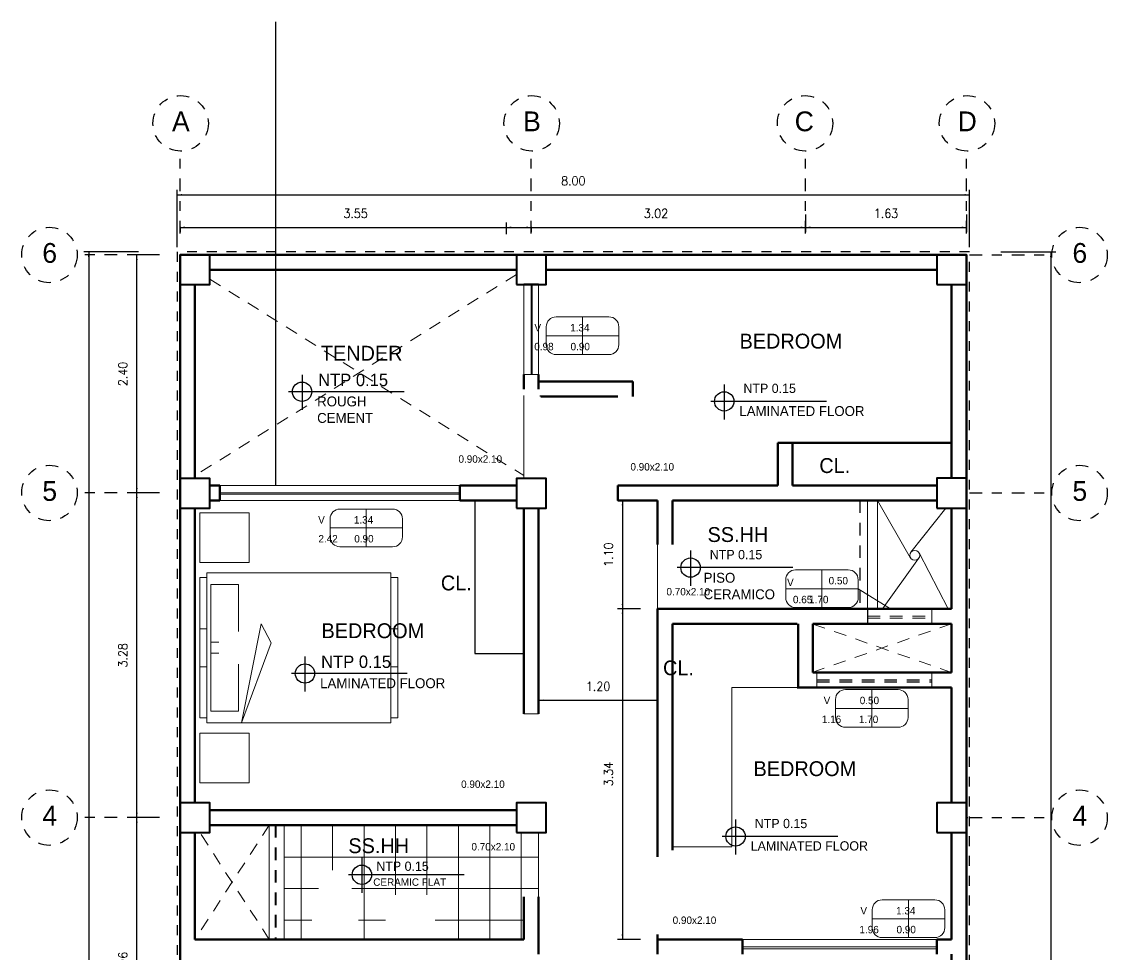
# Model space of a CAD drawing. Header units: millimetres. Extents: x -1414 to 2664, y 674 to 1517.
# Drawn here: x 1380.32 to 1391.28, y 851.94 to 861.36 of the extents above; entities that cross this region are included whole.
import ezdxf
from ezdxf.enums import TextEntityAlignment as Align

# ---------------------------------------------------------------- set-up
doc = ezdxf.new("R2010")
doc.units = ezdxf.units.MM
doc.header["$LTSCALE"] = 0.01
for name, pattern in [('DASHDOT', [25.4, 12.7, -6.35, 0, -6.35]), ('DASHED', [19.049999999999997, 12.7, -6.35]), ('DASHED2', [9.524999999999999, 6.35, -3.175])]:
    doc.linetypes.add(name, pattern=pattern)
for name, color, linetype, lineweight in [('.01', 1, 'CONTINUOUS', 9), ('.05', 119, 'CONTINUOUS', 5), ('.1', 2, 'CONTINUOUS', 13), ('MURO', 5, 'CONTINUOUS', 50)]:
    doc.layers.add(name, color=color, linetype=linetype, lineweight=lineweight)
for name, color, linetype in [('06', 6, 'CONTINUOUS'), ('2', 2, 'CONTINUOUS'), ('corte', 206, 'CONTINUOUS'), ('EJES', 8, 'DASHDOT'), ('IE-ALU', 3, 'CONTINUOUS'), ('TEXTOS02', 2, 'CONTINUOUS')]:
    doc.layers.add(name, color=color, linetype=linetype)
doc.layers.add('EQUIPAMIENTO', color=139, linetype='CONTINUOUS', lineweight=15, true_color=0x1d4e5d)
doc.styles.get("Standard").update_dxf_attribs({"font": 'STANDARD'})
doc.styles.add('style1', font='style1')
doc.styles.add('TEXTO', font='TEXTO')
doc.dimstyles.get("Standard").update_dxf_attribs({"dimscale": 0.05, "dimtxt": 1.8, "dimasz": 1, "dimexe": 1, "dimexo": 1, "dimgap": 0.9, "dimtad": 0, "dimtoh": 1, "dimzin": 4, "dimdsep": 46, "dimcen": 0.09, "dimclrd": 2, "dimclre": 1, "dimclrt": 3, "dimadec": 0, "dimazin": 0, "dimtfac": 1, "dimtdec": 4, "dimtofl": 0, "dimtmove": 0, "dimatfit": 3, "dimfxl": 0.05, "dimtolj": 1, "dimtzin": 0, "dimarcsym": 0})

# ---------------------------------------------------------------- blocks, each defined once
blk = doc.blocks.new('*D1')
at = {"layer": 'MURO', "color": 1, "linetype": 'ByBlock', "lineweight": -2}
for p, q in [((1381.888419474328, 859.0806430062173), (1381.888419474328, 859.6579020207531)), ((1389.888419474328, 859.0806430062173), (1389.888419474328, 859.6579020207531))]:
    blk.add_line(p, q, dxfattribs=at)
at = {"layer": 'MURO', "color": 2, "linetype": 'ByBlock', "lineweight": -2}
blk.add_line((1381.888419474328, 859.6079020207532), (1389.888419474328, 859.6079020207532), dxfattribs=at)
for points in [[(1381.888419474328, 859.6079020207532), (1381.938419474328, 859.6162277139086), (1381.938419474328, 859.5995763275977)], [(1389.888419474328, 859.6079020207532), (1389.838419474328, 859.5995763275977), (1389.838419474328, 859.6162277139086)]]:
    blk.add_solid(points, dxfattribs=at)
at = {"layer": 'MURO', "color": 3, "linetype": 'CONTINUOUS', "lineweight": -2, "insert": (1385.888419474328, 859.7489593195253), "char_height": 0.09000000000000001, "width": 0.21, "attachment_point": 5}
blk.add_mtext('8.00', dxfattribs=at)
blk = doc.blocks.new('*D4')
at = {"layer": 'MURO', "color": 1, "linetype": 'ByBlock', "lineweight": -2}
for p, q in [((1381.660549548876, 853.3176593407865), (1381.431463967692, 853.3176593407865)), ((1381.660549548876, 850.3626430062181), (1381.431463967692, 850.3626430062181))]:
    blk.add_line(p, q, dxfattribs=at)
at = {"layer": 'MURO', "color": 2, "linetype": 'ByBlock', "lineweight": -2}
blk.add_line((1381.481463967692, 850.3626430062181), (1381.481463967692, 853.3176593407865), dxfattribs=at)
for points in [[(1381.481463967692, 853.3176593407865), (1381.489789660847, 853.2676593407865), (1381.473138274536, 853.2676593407865)], [(1381.481463967692, 850.3626430062181), (1381.473138274536, 850.4126430062181), (1381.489789660847, 850.4126430062181)]]:
    blk.add_solid(points, dxfattribs=at)
at = {"layer": 'MURO', "color": 3, "linetype": 'CONTINUOUS', "lineweight": -2, "insert": (1381.340406668919, 851.8401511735025), "char_height": 0.09000000000000001, "width": 0.2100000000000112, "attachment_point": 5, "rotation": 90}
blk.add_mtext('2.96', dxfattribs=at)
blk = doc.blocks.new('*D5')
at = {"layer": 'MURO', "color": 1, "linetype": 'ByBlock', "lineweight": -2}
for p, q in [((1381.660549548876, 856.5966430062183), (1381.431463967692, 856.5966430062183)), ((1381.660549548876, 853.3176593407865), (1381.431463967692, 853.3176593407865))]:
    blk.add_line(p, q, dxfattribs=at)
at = {"layer": 'MURO', "color": 2, "linetype": 'ByBlock', "lineweight": -2}
blk.add_line((1381.481463967692, 853.3176593407865), (1381.481463967692, 856.5966430062183), dxfattribs=at)
for points in [[(1381.481463967692, 856.5966430062183), (1381.489789660847, 856.5466430062183), (1381.473138274536, 856.5466430062183)], [(1381.481463967692, 853.3176593407865), (1381.473138274536, 853.3676593407864), (1381.489789660847, 853.3676593407864)]]:
    blk.add_solid(points, dxfattribs=at)
at = {"layer": 'MURO', "color": 3, "linetype": 'CONTINUOUS', "lineweight": -2, "insert": (1381.340372562507, 854.9571511735027), "char_height": 0.09000000000000001, "width": 0.2100000000000056, "attachment_point": 5, "rotation": 90}
blk.add_mtext('3.28', dxfattribs=at)
blk = doc.blocks.new('*D6')
at = {"layer": 'MURO', "color": 1, "linetype": 'ByBlock', "lineweight": -2}
for p, q in [((1381.660549548876, 859.0006430062182), (1381.431463967692, 859.0006430062182)), ((1381.660549548876, 856.5966430062183), (1381.431463967692, 856.5966430062183))]:
    blk.add_line(p, q, dxfattribs=at)
at = {"layer": 'MURO', "color": 2, "linetype": 'ByBlock', "lineweight": -2}
blk.add_line((1381.481463967692, 856.5966430062183), (1381.481463967692, 859.0006430062182), dxfattribs=at)
for points in [[(1381.481463967692, 859.0006430062182), (1381.489789660847, 858.9506430062182), (1381.473138274536, 858.9506430062182)], [(1381.481463967692, 856.5966430062183), (1381.473138274536, 856.6466430062183), (1381.489789660847, 856.6466430062183)]]:
    blk.add_solid(points, dxfattribs=at)
at = {"layer": 'MURO', "color": 3, "linetype": 'CONTINUOUS', "lineweight": -2, "insert": (1381.340406668919, 857.7986430062184), "char_height": 0.09000000000000001, "width": 0.2200000000000001, "attachment_point": 5, "rotation": 90}
blk.add_mtext('2.40', dxfattribs=at)
blk = doc.blocks.new('*D7')
at = {"layer": 'MURO', "color": 1, "linetype": 'ByBlock', "lineweight": -2}
for p, q in [((1381.918419474328, 859.2839550550292), (1381.918419474328, 859.229243612777)), ((1385.463419474328, 859.2839550550282), (1385.463419474328, 859.229243612777))]:
    blk.add_line(p, q, dxfattribs=at)
at = {"layer": 'MURO', "color": 2, "linetype": 'ByBlock', "lineweight": -2}
blk.add_line((1381.918419474328, 859.279243612777), (1385.463419474328, 859.279243612777), dxfattribs=at)
for points in [[(1381.918419474328, 859.279243612777), (1381.968419474328, 859.2875693059325), (1381.968419474328, 859.2709179196215)], [(1385.463419474328, 859.279243612777), (1385.413419474328, 859.2709179196215), (1385.413419474328, 859.2875693059325)]]:
    blk.add_solid(points, dxfattribs=at)
at = {"layer": 'MURO', "color": 3, "linetype": 'CONTINUOUS', "lineweight": -2, "insert": (1383.690919474328, 859.4203350179612), "char_height": 0.09000000000000001, "width": 0.2100000000000168, "attachment_point": 5}
blk.add_mtext('3.55', dxfattribs=at)
blk = doc.blocks.new('*D9')
at = {"layer": 'MURO', "color": 1, "linetype": 'ByBlock', "lineweight": -2}
for p, q in [((1385.213419474328, 859.2092436127774), (1385.213419474328, 859.3292436127773)), ((1388.233419474328, 859.2682230885163), (1388.233419474328, 859.3292436127773))]:
    blk.add_line(p, q, dxfattribs=at)
at = {"layer": 'MURO', "color": 2, "linetype": 'ByBlock', "lineweight": -2}
blk.add_line((1385.213419474328, 859.2792436127773), (1388.233419474328, 859.2792436127773), dxfattribs=at)
for points in [[(1385.213419474328, 859.2792436127773), (1385.263419474328, 859.2875693059328), (1385.263419474328, 859.2709179196219)], [(1388.233419474328, 859.2792436127773), (1388.183419474328, 859.2709179196219), (1388.183419474328, 859.2875693059328)]]:
    blk.add_solid(points, dxfattribs=at)
at = {"layer": 'MURO', "color": 3, "linetype": 'CONTINUOUS', "lineweight": -2, "insert": (1386.723419474328, 859.4203350179615), "char_height": 0.09000000000000001, "width": 0.2100000000000056, "attachment_point": 5}
blk.add_mtext('3.02', dxfattribs=at)
blk = doc.blocks.new('*D20')
at = {"layer": 'MURO', "color": 1, "linetype": 'ByBlock', "lineweight": -2}
for p, q in [((1386.568419474328, 856.5216430062183), (1386.334847228555, 856.5216430062183)), ((1386.568419474328, 855.4265155218072), (1386.334847228555, 855.4265155218072))]:
    blk.add_line(p, q, dxfattribs=at)
at = {"layer": 'MURO', "color": 2, "linetype": 'ByBlock', "lineweight": -2}
blk.add_line((1386.384847228555, 856.5216430062183), (1386.384847228555, 855.4265155218072), dxfattribs=at)
for points in [[(1386.384847228555, 856.5216430062183), (1386.39317292171, 856.4716430062183), (1386.376521535399, 856.4716430062183)], [(1386.384847228555, 855.4265155218072), (1386.376521535399, 855.4765155218072), (1386.39317292171, 855.4765155218072)]]:
    blk.add_solid(points, dxfattribs=at)
at = {"layer": 'MURO', "color": 3, "linetype": 'CONTINUOUS', "lineweight": -2, "insert": (1386.243789929783, 855.974079264013), "char_height": 0.09000000000000001, "width": 0.17, "attachment_point": 5, "rotation": 90}
blk.add_mtext('1.10', dxfattribs=at)
blk = doc.blocks.new('*D21')
at = {"layer": 'MURO', "color": 1, "linetype": 'ByBlock', "lineweight": -2}
for p, q in [((1386.568419474328, 855.4265155218072), (1386.334847228555, 855.4265155218072)), ((1386.568419474328, 852.0876430062182), (1386.334847228555, 852.0876430062182))]:
    blk.add_line(p, q, dxfattribs=at)
at = {"layer": 'MURO', "color": 2, "linetype": 'ByBlock', "lineweight": -2}
blk.add_line((1386.384847228555, 855.4265155218072), (1386.384847228555, 852.0876430062182), dxfattribs=at)
for points in [[(1386.384847228555, 855.4265155218072), (1386.39317292171, 855.3765155218073), (1386.376521535399, 855.3765155218073)], [(1386.384847228555, 852.0876430062182), (1386.376521535399, 852.1376430062181), (1386.39317292171, 852.1376430062181)]]:
    blk.add_solid(points, dxfattribs=at)
at = {"layer": 'MURO', "color": 3, "linetype": 'CONTINUOUS', "lineweight": -2, "insert": (1386.243755823371, 853.757079264013), "char_height": 0.09000000000000001, "width": 0.2200000000000112, "attachment_point": 5, "rotation": 90}
blk.add_mtext('3.34', dxfattribs=at)
blk = doc.blocks.new('*D22')
at = {"layer": 'MURO', "color": 1, "linetype": 'ByBlock', "lineweight": -2}
for p, q in [((1385.538419474328, 854.5394518154758), (1385.538419474328, 854.5528662406331)), ((1386.738419474328, 854.5394518154758), (1386.738419474328, 854.5528662406331))]:
    blk.add_line(p, q, dxfattribs=at)
at = {"layer": 'MURO', "color": 2, "linetype": 'ByBlock', "lineweight": -2}
blk.add_line((1385.538419474328, 854.5028662406331), (1386.738419474328, 854.5028662406331), dxfattribs=at)
for points in [[(1385.538419474328, 854.5028662406331), (1385.588419474328, 854.5111919337886), (1385.588419474328, 854.4945405474776)], [(1386.738419474328, 854.5028662406331), (1386.688419474328, 854.4945405474776), (1386.688419474328, 854.5111919337886)]]:
    blk.add_solid(points, dxfattribs=at)
at = {"layer": 'MURO', "color": 3, "linetype": 'CONTINUOUS', "lineweight": -2, "insert": (1386.138419474328, 854.6439235394053), "char_height": 0.09000000000000001, "width": 0.19, "attachment_point": 5}
blk.add_mtext('1.20', dxfattribs=at)
blk = doc.blocks.new('*D32')
at = {"layer": '.01', "color": 1, "linetype": 'ByBlock', "lineweight": -2}
for p, q in [((1390.20616970827, 859.0306430062174), (1390.759714676305, 859.0306430062174)), ((1390.821277089028, 843.0306430062183), (1390.659714676305, 843.0306430062183))]:
    blk.add_line(p, q, dxfattribs=at)
at = {"layer": '.01', "color": 2, "linetype": 'ByBlock', "lineweight": -2}
blk.add_line((1390.709714676305, 859.0306430062174), (1390.709714676305, 843.0306430062183), dxfattribs=at)
for points in [[(1390.709714676305, 859.0306430062174), (1390.718040369461, 858.9806430062174), (1390.70138898315, 858.9806430062174)], [(1390.709714676305, 843.0306430062183), (1390.70138898315, 843.0806430062182), (1390.718040369461, 843.0806430062182)]]:
    blk.add_solid(points, dxfattribs=at)
at = {"layer": '.01', "color": 3, "linetype": 'CONTINUOUS', "lineweight": -2, "insert": (1390.568657377532, 851.030643006218), "char_height": 0.09000000000000001, "width": 0.2600000000000056, "attachment_point": 5, "rotation": 90}
blk.add_mtext('16.00', dxfattribs=at)
blk = doc.blocks.new('*D39')
at = {"layer": '.01', "color": 1, "linetype": 'ByBlock', "lineweight": -2}
for p, q in [((1381.499073075793, 859.0306430062174), (1380.945528107759, 859.0306430062174)), ((1380.883965695036, 843.0306430062183), (1381.045528107759, 843.0306430062183))]:
    blk.add_line(p, q, dxfattribs=at)
at = {"layer": '.01', "color": 2, "linetype": 'ByBlock', "lineweight": -2}
blk.add_line((1380.995528107759, 859.0306430062174), (1380.995528107759, 843.0306430062183), dxfattribs=at)
for points in [[(1380.995528107759, 859.0306430062174), (1381.003853800914, 858.9806430062174), (1380.987202414603, 858.9806430062174)], [(1380.995528107759, 843.0306430062183), (1380.987202414603, 843.0806430062182), (1381.003853800914, 843.0806430062182)]]:
    blk.add_solid(points, dxfattribs=at)
at = {"layer": '.01', "color": 3, "linetype": 'CONTINUOUS', "lineweight": -2, "insert": (1380.854470808987, 851.030643006218), "char_height": 0.09000000000000001, "width": 0.2600000000000056, "attachment_point": 5, "rotation": 90}
blk.add_mtext('16.00', dxfattribs=at)
blk = doc.blocks.new('*D90')
at = {"layer": 'IE-ALU', "color": 1, "linetype": 'ByBlock', "lineweight": -2}
for p, q in [((1388.233419474328, 859.4081045373174), (1388.233419474328, 859.2292436127774)), ((1389.858419474328, 859.408104537317), (1389.858419474328, 859.2292436127774))]:
    blk.add_line(p, q, dxfattribs=at)
at = {"layer": 'IE-ALU', "color": 2, "linetype": 'ByBlock', "lineweight": -2}
blk.add_line((1388.233419474328, 859.2792436127773), (1389.858419474328, 859.2792436127773), dxfattribs=at)
for points in [[(1388.233419474328, 859.2792436127773), (1388.283419474328, 859.2875693059328), (1388.283419474328, 859.2709179196219)], [(1389.858419474328, 859.2792436127773), (1389.808419474328, 859.2709179196219), (1389.808419474328, 859.2875693059328)]]:
    blk.add_solid(points, dxfattribs=at)
at = {"layer": 'IE-ALU', "color": 3, "linetype": 'CONTINUOUS', "lineweight": -2, "insert": (1389.045919474328, 859.4203350179615), "char_height": 0.09000000000000001, "width": 0.1900000000000112, "attachment_point": 5}
blk.add_mtext('1.63', dxfattribs=at)

msp = doc.modelspace()

# ---------------------------------------------------------------- hatches: boundary and pattern name
at = {"layer": '.01'}
h = msp.add_hatch(dxfattribs=at)
h.set_pattern_fill('NET', color=8, scale=0.1, style=0)
h.set_pattern_definition([])
edge = h.paths.add_edge_path(flags=0)
edge.add_arc((1387.709098216841, 856.1215318563752), 0.0199999999998364, 270.0000000006514, 315.0000000004606)
edge.add_line((1387.723240352465, 856.1073897207516), (1387.738093166207, 856.122242534494))
edge.add_arc((1387.723951030583, 856.136384670118), 0.0200000000000654, 314.9999999993091, 359.9999999993486)
edge.add_line((1387.743951030583, 856.1363846701178), (1387.743951030583, 856.3915318563754))
edge.add_arc((1387.723951030583, 856.3915318563754), 0.0199999999999808, 0, 90)
edge.add_line((1387.723951030583, 856.4115318563754), (1387.55415896376, 856.4115318563754))
edge.add_line((1387.55415896376, 856.4115318563754), (1387.549870142718, 856.356956142569))
edge.add_arc((1387.533951030583, 856.3202603407814), 0.0399999999999563, 113.4518219241107, 66.54817807522699, ccw=False)
edge.add_line((1387.518031918449, 856.3569561425691), (1387.513743097407, 856.4115318563754))
edge.add_line((1387.513743097407, 856.4115318563754), (1387.343951030583, 856.4115318563754))
edge.add_arc((1387.343951030583, 856.3915318563754), 0.0199999999999823, 90, 180)
edge.add_line((1387.323951030583, 856.3915318563754), (1387.323951030583, 856.1363846701178))
edge.add_arc((1387.343951030583, 856.136384670118), 0.020000000000063, 180.0000000006514, 225.0000000006909)
edge.add_line((1387.32980889496, 856.122242534494), (1387.344661708702, 856.1073897207517))
edge.add_arc((1387.358803844326, 856.1215318563754), 0.0200000000000944, 224.9999999997698, 270)
edge.add_line((1387.358803844326, 856.1015318563755), (1387.709098216841, 856.1015318563753))
edge = h.paths.add_edge_path(flags=0)
edge.add_arc((1388.073784230951, 856.4916430062183), 0.0299999999999727, 90, 180.0000000002171)
edge.add_line((1388.043784230951, 856.4916430062182), (1388.043784230951, 856.3516430062181))
edge.add_arc((1388.073784230951, 856.3516430062181), 0.0299999999999727, 180, 270)
edge.add_line((1388.073784230951, 856.3216430062181), (1388.118784230952, 856.321643006218))
edge.add_line((1388.118784230952, 856.321643006218), (1388.118784230952, 856.0766430062181))
edge.add_arc((1388.505288069043, 856.0766430062189), 0.386503838091393, 180.000000000118, 194.1454787387944)
edge.add_arc((1388.40091873889, 856.0503391545427), 0.2788708984794923, 194.1454787385473, 211.3182603209694)
edge.add_arc((1388.335071087507, 856.0102744056159), 0.2017923846164567, 211.3182603210885, 235.7540320298957)
edge.add_arc((1388.293784230951, 855.9496273613267), 0.1284257129922083, 235.7540320299096, 270)
edge.add_arc((1388.293784230951, 855.9496273613267), 0.128425712992267, 270.0000000000001, 304.2459679701191)
edge.add_arc((1388.252497374397, 856.010274405616), 0.201792384616305, 304.2459679699975, 328.6817396788168)
edge.add_arc((1388.186649723013, 856.0503391545427), 0.2788708984793986, 328.6817396790306, 345.8545212614527)
edge.add_arc((1388.08228039286, 856.076643006218), 0.3865038380912939, 345.8545212613446, 1.68951064679342e-11)
edge.add_line((1388.468784230951, 856.0766430062181), (1388.468784230951, 856.321643006218))
edge.add_line((1388.468784230951, 856.321643006218), (1388.513784230952, 856.3216430062181))
edge.add_arc((1388.513784230952, 856.3516430062181), 0.0299999999999727, 270, 0)
edge.add_line((1388.543784230951, 856.3516430062181), (1388.543784230951, 856.4916430062182))
edge.add_arc((1388.513784230951, 856.4916430062182), 0.0299999999999727, 0, 89.99999999956573)
edge.add_line((1388.513784230952, 856.5216430062183), (1388.858419474328, 856.5216430062183))
edge.add_line((1388.858419474328, 856.5216430062183), (1388.858419474327, 855.4265155218075))
edge.add_line((1388.858419474327, 855.4265155218075), (1386.738419474328, 855.4265155218075))
edge.add_line((1386.738419474328, 855.4265155218075), (1386.738419474328, 856.1265155218072))
edge.add_line((1386.738419474328, 856.1265155218072), (1386.888419474328, 856.1265155218073))
edge.add_line((1386.888419474328, 856.1265155218073), (1386.888419474328, 856.5216430062183))
edge.add_line((1386.888419474328, 856.5216430062183), (1388.073784230951, 856.5216430062183))

# ---------------------------------------------------------------- linework, layer by layer
at = {"layer": '.01', "linetype": 'DASHED'}
for p, q in [((1385.313419474328, 858.803677644772), (1382.068419474328, 856.7716430062184)), ((1382.218419474328, 858.756712283326), (1385.388419474328, 856.7716430062184)), ((1389.708419474328, 855.2765155218073), (1388.308419474327, 854.7866610746058)), ((1388.308419474328, 855.2730165614701), (1389.708419474328, 854.7831621142686)), ((1388.858419474328, 855.3515155218072), (1389.508419474328, 855.3515155218072)), ((1388.858419474328, 855.3328177110337), (1389.508419474328, 855.3328177110337)), ((1382.818419474328, 853.2426593407864), (1382.068419474328, 852.0876430062182)), ((1382.877727150063, 853.2426593407864), (1382.877727150063, 852.0775318563757)), ((1382.88771899111, 853.2426593407864), (1382.88771899111, 852.0775318563757)), ((1382.818419474328, 852.0876430062182), (1382.117120084282, 853.1676593407865))]:
    msp.add_line(p, q, dxfattribs=at)
at = {"layer": '.01'}
for p, q in [((1385.388465445122, 857.5795863920631), (1385.388465445122, 856.7438904300988)), ((1385.538419474328, 852.4676593407864), (1385.538419474328, 853.1676593407865))]:
    msp.add_line(p, q, dxfattribs=at)
at = {"layer": '.01', "lineweight": -2}
for p, q in [((1384.892532323693, 856.5216430062183), (1384.892532323693, 854.9739670305158)), ((1384.892532323693, 854.9739670305158), (1385.388419474328, 854.9739670305158))]:
    msp.add_line(p, q, dxfattribs=at)
at = {"layer": '.01', "color": 8}
for p, q in [((1386.738419474328, 856.1015155218072), (1386.738419474328, 855.4265155218072)), ((1382.968419474328, 853.2357323604002), (1385.313419474328, 853.2357323604002)), ((1383.140540157647, 852.0876430062182), (1383.140540157647, 853.2426593407864)), ((1383.458040157648, 852.7856246605833), (1383.458040157648, 853.2426593407865)), ((1383.775540157647, 852.0876430062182), (1383.775540157647, 853.2426593407865)), ((1384.093040157648, 852.5376430062182), (1384.093040157648, 853.2426593407866)), ((1384.410540157647, 852.5376430062182), (1384.410540157647, 853.2426593407866)), ((1384.728040157648, 852.0876430062183), (1384.728040157648, 853.2426593407868)), ((1385.045540157647, 852.0876430062183), (1385.045540157647, 853.2426593407869)), ((1385.363040157648, 852.0876430062183), (1385.363040157648, 853.1676593407825)), ((1382.968419474328, 852.9182323604002), (1385.538419474328, 852.9182323604002)), ((1382.968419474328, 852.6007323604002), (1383.314099547877, 852.6007323604002)), ((1383.652009887531, 852.6007323604002), (1385.538419474328, 852.6007323604002)), ((1382.968419474328, 852.2832323604002), (1383.247396334884, 852.2832323604002)), ((1383.718713100525, 852.2832323604002), (1383.992887918072, 852.2832323604002)), ((1384.492887918072, 852.2832323604002), (1385.388419474328, 852.2832323604002))]:
    msp.add_line(p, q, dxfattribs=at)
at = {"layer": '.01', "color": 1}
for p, q in [((1389.508419474328, 855.2765155218073), (1389.508419474328, 855.4265155218072)), ((1388.348419474328, 854.7831621142689), (1388.348419474328, 854.6331621142685)), ((1389.508419474328, 854.6331621142687), (1389.508419474328, 854.7831621142686)), ((1387.488419474328, 853.0213082472467), (1387.488419474328, 854.6331621142685)), ((1387.488419474328, 854.6331621142685), (1388.148419474328, 854.6331621142687)), ((1386.888419474328, 853.0213082472468), (1387.488419474328, 853.0213082472467))]:
    msp.add_line(p, q, dxfattribs=at)
at = {"layer": '.05'}
for points in [[(1382.310498680692, 854.9774577035255), (1382.228939121249, 854.9774577035255), (1382.228939121249, 855.6728453672613), (1382.507287285108, 855.6728453672613), (1382.507287285108, 855.1986440054657)], [(1382.536853178313, 854.2753138947323), (1382.736853178313, 855.2753138947323), (1382.836853178313, 855.0834650913541), (1382.536853178313, 854.2753138947323)], [(1382.310498680692, 855.0894121243302), (1382.228939121249, 855.0894121243302), (1382.228939121249, 854.3940244605944), (1382.507287285108, 854.3940244605944), (1382.507287285108, 854.8682258223901)]]:
    msp.add_lwpolyline(points, dxfattribs=at)
at = {"layer": '.1', "linetype": 'DASHED2', "lineweight": -2}
for p, q in [((1389.888419474328, 859.0306430062174), (1381.888419474328, 859.0306430062174)), ((1381.888419474328, 859.0306430062174), (1381.888419474328, 843.0306430062174)), ((1389.888419474328, 843.0306430062174), (1389.888419474328, 859.0306430062174))]:
    msp.add_line(p, q, dxfattribs=at)
at = {"layer": '.1', "color": 2}
for p, q in [((1385.388432317144, 858.7006430062173), (1385.388432317144, 857.7938706968296)), ((1385.463419474328, 858.7006430062173), (1385.463419474328, 857.7938706968296)), ((1385.472335052833, 858.7006430062173), (1385.472335052833, 857.7938706968296)), ((1385.538419474328, 858.7006430062173), (1385.538419474328, 857.7938706968296)), ((1382.318419474328, 856.6716430062183), (1384.742532323693, 856.6716430062183)), ((1382.318419474328, 856.5966430062183), (1384.742532323693, 856.5966430062183)), ((1382.318419474328, 856.5835837153436), (1384.742532323693, 856.5835837153436)), ((1382.318419474328, 856.5216430062183), (1384.742532323693, 856.5216430062183)), ((1387.597284854827, 852.0876430062182), (1389.558419474328, 852.0876430062182)), ((1387.597284854827, 852.012643006218), (1389.558419474328, 852.012643006218)), ((1387.597284854827, 851.9918483263893), (1389.558419474328, 851.9918483263893))]:
    msp.add_line(p, q, dxfattribs=at)
at = {"layer": '.1', "color": 1}
for p, q in [((1385.715603009055, 858.3753971664734), (1386.247747786906, 858.3753971664735)), ((1385.98167539798, 858.3753971664735), (1385.98167539798, 857.9943866296405)), ((1385.615603009055, 858.0943866296406), (1385.615603009055, 858.2753971664733)), ((1386.347747786906, 858.2753971664735), (1386.347747786905, 858.0943866296407)), ((1385.615603009055, 858.184891898057), (1386.347747786906, 858.184891898057)), ((1386.247747786906, 857.9943866296405), (1385.715603009055, 857.9943866296405)), ((1383.53185499936, 856.4345615779937), (1384.063999777211, 856.4345615779938)), ((1383.797927388286, 856.4345615779938), (1383.797927388286, 856.0535510411609)), ((1383.431854999361, 856.1535510411609), (1383.43185499936, 856.3345615779937)), ((1384.163999777211, 856.3345615779938), (1384.163999777211, 856.153551041161)), ((1383.43185499936, 856.2440563095773), (1384.163999777211, 856.2440563095773)), ((1384.063999777211, 856.0535510411609), (1383.53185499936, 856.0535510411609)), ((1388.132692807301, 855.8205346717276), (1388.664837585152, 855.8205346717277)), ((1388.398765196227, 855.8205346717277), (1388.398765196227, 855.4395241348948)), ((1388.032692807302, 855.5395241348948), (1388.032692807301, 855.7205346717276)), ((1388.764837585152, 855.7205346717277), (1388.764837585152, 855.5395241348949)), ((1388.032692807301, 855.6300294033113), (1388.764837585153, 855.6300294033113)), ((1388.764837585152, 855.6300294033113), (1389.08955363859, 855.4265155218072)), ((1388.664837585152, 855.4395241348948), (1388.132692807302, 855.4395241348948)), ((1388.635667994471, 854.6108648203427), (1389.167812772322, 854.6108648203428)), ((1388.901740383397, 854.6108648203428), (1388.901740383397, 854.2298542835099)), ((1388.535667994472, 854.3298542835099), (1388.535667994472, 854.5108648203427)), ((1389.267812772322, 854.5108648203428), (1389.267812772322, 854.32985428351)), ((1388.535667994472, 854.4203595519264), (1389.267812772323, 854.4203595519264)), ((1389.167812772322, 854.2298542835099), (1388.635667994472, 854.2298542835099)), ((1389.006878396242, 852.4873223075915), (1389.539023174093, 852.4873223075916)), ((1389.272950785168, 852.4873223075916), (1389.272950785168, 852.1063117707587)), ((1388.906878396243, 852.2063117707587), (1388.906878396242, 852.3873223075915)), ((1389.639023174093, 852.3873223075916), (1389.639023174093, 852.2063117707588)), ((1388.906878396242, 852.2968170391752), (1389.639023174094, 852.2968170391752)), ((1389.539023174093, 852.1063117707587), (1389.006878396243, 852.1063117707587))]:
    msp.add_line(p, q, dxfattribs=at)
at = {"layer": '.1'}
for p, q in [((1385.388432317144, 857.7938706968296), (1385.538432317144, 857.7938706968296)), ((1388.858419474328, 855.4265155218073), (1388.858419474328, 856.5216430062179)), ((1388.958419474328, 855.4265155218073), (1388.958419474328, 856.5216430062179)), ((1385.538419474328, 854.3676593407866), (1385.388419474328, 854.3676593407866)), ((1382.818419474328, 853.2426593407864), (1382.818419474328, 852.0775318563757)), ((1382.968419474328, 853.2426593407864), (1382.968419474328, 852.0775318563757))]:
    msp.add_line(p, q, dxfattribs=at)
at = {"layer": '.1', "color": 0}
for p, q in [((1384.046853178313, 855.7915559331234), (1382.186853178313, 855.7915559331234)), ((1382.186853178313, 855.7915559331234), (1382.186853178313, 854.7915559331234)), ((1384.046853178313, 854.7915559331234), (1384.046853178313, 855.7915559331234)), ((1382.186853178313, 854.2753138947323), (1382.186853178313, 855.2753138947323)), ((1384.046853178313, 855.2753138947323), (1384.046853178313, 854.2753138947323)), ((1384.046853178313, 854.2753138947323), (1382.186853178313, 854.2753138947323))]:
    msp.add_line(p, q, dxfattribs=at)
for points in [[(1382.616853178313, 856.3960218512757), (1382.116853178313, 856.3960218512757), (1382.116853178313, 855.8960218512757), (1382.616853178313, 855.8960218512757)], [(1382.116853178313, 855.7415559331234), (1382.186853178313, 855.7415559331234), (1382.186853178313, 854.8415559331233), (1382.116853178313, 854.8415559331233)], [(1384.116853178313, 855.7415559331234), (1384.046853178313, 855.7415559331234), (1384.046853178313, 854.8415559331233), (1384.116853178313, 854.8415559331233)], [(1382.116853178313, 854.3253138947323), (1382.186853178313, 854.3253138947323), (1382.186853178313, 855.2253138947324), (1382.116853178313, 855.2253138947324)], [(1384.116853178313, 854.3253138947323), (1384.046853178313, 854.3253138947323), (1384.046853178313, 855.2253138947324), (1384.116853178313, 855.2253138947324)], [(1382.616853178313, 853.67084797658), (1382.116853178313, 853.67084797658), (1382.116853178313, 854.17084797658), (1382.616853178313, 854.17084797658)]]:
    msp.add_lwpolyline(points, close=True, dxfattribs=at)
at = {"layer": '.1', "color": 1}
for centre, start, end in [((1385.715603009055, 858.2753971664733), 90, 180), ((1386.247747786906, 858.2753971664735), 0, 90), ((1385.715603009055, 858.0943866296406), 180, 270), ((1386.247747786906, 858.0943866296406), 270, 4.55964e-11), ((1383.53185499936, 856.3345615779937), 90, 180), ((1384.063999777211, 856.3345615779938), 0, 90), ((1383.53185499936, 856.1535510411609), 180, 270), ((1384.063999777211, 856.1535510411609), 270, 4.55964e-11), ((1388.132692807301, 855.7205346717276), 90, 180), ((1388.664837585152, 855.7205346717277), 0, 90), ((1388.132692807302, 855.5395241348948), 180, 270), ((1388.664837585152, 855.5395241348948), 270, 4.55964e-11), ((1388.635667994471, 854.5108648203427), 90, 180), ((1389.167812772322, 854.5108648203428), 0, 90), ((1388.635667994472, 854.3298542835099), 180, 270), ((1389.167812772322, 854.3298542835099), 270, 4.55964e-11), ((1389.006878396242, 852.3873223075915), 90, 180), ((1389.539023174093, 852.3873223075916), 0, 90), ((1389.006878396243, 852.2063117707587), 180, 270), ((1389.539023174093, 852.2063117707587), 270, 4.55964e-11)]:
    msp.add_arc(centre, 0.1, start, end, dxfattribs=at)
at = {"layer": '06', "color": 1}
msp.add_line((1388.858419474328, 855.4265155218076), (1388.858419474328, 855.2765155218071), dxfattribs=at)
at = {"layer": '06', "lineweight": 40}
for points in [[(1381.918419474328, 858.7006430062174), (1382.218419474328, 858.7006430062174), (1382.218419474328, 859.0006430062174), (1381.918419474328, 859.0006430062174)], [(1385.313419474328, 858.7006430062172), (1385.613419474328, 858.7006430062172), (1385.613419474328, 859.0006430062172), (1385.313419474328, 859.0006430062172)], [(1389.558419474328, 858.7006430062174), (1389.858419474328, 858.7006430062174), (1389.858419474328, 859.0006430062174), (1389.558419474328, 859.0006430062174)], [(1381.918419474328, 856.4438904300988), (1382.218419474328, 856.4438904300988), (1382.218419474328, 856.7438904300988), (1381.918419474328, 856.7438904300988)], [(1385.313419474329, 856.4438904300988), (1385.613419474328, 856.4438904300988), (1385.613419474328, 856.7438904300988), (1385.313419474329, 856.7438904300988)], [(1389.558419474328, 856.4446658793292), (1389.858419474328, 856.4446658793292), (1389.858419474328, 856.7446658793292), (1389.558419474328, 856.7446658793292)], [(1381.918419474328, 853.1676593407865), (1382.218419474328, 853.1676593407865), (1382.218419474328, 853.4676593407864), (1381.918419474328, 853.4676593407864)], [(1385.313419474328, 853.1676593407865), (1385.613419474328, 853.1676593407865), (1385.613419474328, 853.4676593407864), (1385.313419474328, 853.4676593407864)], [(1389.558419474328, 853.1676593407857), (1389.858419474328, 853.1676593407857), (1389.858419474328, 853.4676593407856), (1389.558419474328, 853.4676593407856)]]:
    msp.add_lwpolyline(points, close=True, dxfattribs=at)
at = {"layer": 'corte', "linetype": 'CONTINUOUS'}
msp.add_line((1382.885020584853, 856.6716430062183), (1382.885020584853, 861.3562893703426), dxfattribs=at)
at = {"layer": 'EJES', "color": 3}
for p, q in [((1381.918419474328, 859.2182230885164), (1381.918419474328, 860.0496230885161)), ((1385.463419474328, 859.2182230885162), (1385.463419474328, 860.0496230885159)), ((1388.233419474328, 859.2182230885163), (1388.233419474328, 860.049623088516)), ((1389.858419474328, 859.2182230885164), (1389.858419474328, 860.0496230885161)), ((1381.710549548876, 859.0006430062182), (1380.879110351168, 859.0006430062182)), ((1389.888419474328, 859.0006430062182), (1390.719858672036, 859.0006430062182)), ((1381.710549548876, 856.5966430062183), (1380.879110351168, 856.5966430062183)), ((1389.888419474328, 856.5966430062183), (1390.719858672036, 856.5966430062183)), ((1381.710549548876, 853.3176593407865), (1380.879110351168, 853.3176593407865)), ((1389.888419474328, 853.3176593407865), (1390.719858672036, 853.3176593407865))]:
    msp.add_line(p, q, dxfattribs=at)
for centre in [(1381.923419474328, 860.3295784420995), (1385.468419474328, 860.3295784420993), (1388.228419474328, 860.3295784420994), (1389.863419474328, 860.3295784420995), (1380.599110351167, 859.0006430062182), (1390.999858672036, 859.0006430062182), (1380.599110351167, 856.5966430062183), (1390.999858672036, 856.5966430062183), (1380.599110351167, 853.3176593407865), (1390.999858672036, 853.3176593407865)]:
    msp.add_circle(centre, 0.2800000000000182, dxfattribs=at)
at = {"layer": 'EQUIPAMIENTO'}
for p, q in [((1388.958419474328, 856.5216430062179), (1389.294110180766, 855.9397708378618)), ((1389.648015420716, 856.4446658793292), (1389.297908155112, 855.9984996074057)), ((1389.00883177807, 855.4265155218072), (1389.374239592345, 855.933902510713)), ((1389.672170075674, 855.4265155218073), (1389.379088532449, 855.992475476664))]:
    msp.add_line(p, q, dxfattribs=at)
msp.add_circle((1389.336349235027, 855.9665264409224), 0.05, dxfattribs=at)
at = {"layer": 'MURO'}
for p, q in [((1389.858419474328, 859.0006430062174), (1381.918419474328, 859.0006430062174)), ((1381.918419474328, 859.0006430062174), (1381.918419474328, 846.0806430062142)), ((1385.138419474328, 859.0006430062174), (1385.288419474328, 859.0006430062174)), ((1389.858419474328, 843.3306430062173), (1389.858419474328, 859.0006430062174)), ((1385.313419474328, 858.8506430062175), (1382.218419474328, 858.8506430062175)), ((1389.558419474328, 858.8506430062174), (1385.613419474328, 858.8506430062174)), ((1382.068419474328, 858.7006430062174), (1382.068419474328, 856.7438904300988)), ((1389.708419474328, 856.7446658793292), (1389.708419474328, 858.7006430062174)), ((1385.388432317144, 857.7938706968297), (1385.388432317144, 857.6438706968295)), ((1385.538419474328, 857.7938706968297), (1385.538419474328, 857.6438706968295)), ((1385.538419474328, 857.7216430062184), (1386.488941354471, 857.7216430062183)), ((1386.48887194029, 857.5716430062183), (1386.488941354471, 857.7216430062183)), ((1385.559848045757, 857.5795863920631), (1385.559848045756, 857.5716430062183)), ((1385.559848045757, 857.5716430062183), (1386.33894135447, 857.5716430062183)), ((1387.951827772709, 856.6716430062183), (1387.951827772709, 857.1019821058092)), ((1388.10182777271, 857.1019821058092), (1387.951827772709, 857.1019821058092)), ((1388.10182777271, 856.6716430062183), (1388.10182777271, 857.1019821058092)), ((1382.218419474328, 856.6716430062183), (1382.318419474328, 856.6716430062183)), ((1384.742532323693, 856.6716430062183), (1385.313419474329, 856.6716430062183)), ((1386.338419474328, 856.6716430062183), (1387.951827772709, 856.6716430062183)), ((1386.338419474328, 856.5216430062183), (1386.338419474328, 856.6716430062183)), ((1388.10182777271, 856.6716430062183), (1389.558419474328, 856.6716430062183)), ((1382.218419474328, 856.5216430062183), (1382.318419474328, 856.5216430062183)), ((1384.742532323693, 856.5216430062183), (1385.313419474329, 856.5216430062183)), ((1385.313419474329, 856.5216430062183), (1384.892532323693, 856.5216430062183)), ((1386.338419474328, 856.5216430062183), (1386.738419474328, 856.5216430062183)), ((1386.738419474328, 856.5216430062183), (1386.738419474328, 856.0765155218072)), ((1386.888419474328, 856.5216430062183), (1386.888419474328, 856.0765155218072)), ((1386.888419474328, 856.5216430062183), (1389.558419474328, 856.5216430062183)), ((1382.068419474328, 856.4438904300988), (1382.068419474328, 853.4676593407864)), ((1385.388419474328, 856.4438904300988), (1385.388419474328, 854.3676593407866)), ((1385.388419474328, 854.9739670305158), (1385.388419474328, 856.4438904300988)), ((1385.538419474328, 856.4438904300988), (1385.538419474328, 854.3676593407865)), ((1389.708419474328, 855.4265155218072), (1389.708419474328, 856.4446658793292)), ((1386.738419474328, 855.4065155218071), (1386.738419474328, 852.9233572919325)), ((1388.308419474327, 855.4265155218072), (1389.708419474328, 855.4265155218072)), ((1386.888419474328, 855.2765155218073), (1386.888419474328, 854.6331621142687)), ((1386.888419474328, 855.2765155218073), (1387.488419474328, 855.2765155218073)), ((1387.488419474328, 855.2765155218073), (1388.148419474328, 855.2765155218073)), ((1388.158419474328, 855.2765155218073), (1388.158419474328, 854.6331621142687)), ((1388.308419474327, 855.2765155218073), (1389.708419474328, 855.2765155218073)), ((1388.308419474328, 855.029838818038), (1388.308419474328, 855.2765155218073)), ((1388.308419474327, 855.2765155218074), (1388.308419474328, 854.7831621142689)), ((1389.708419474328, 854.7831621142686), (1389.708419474328, 855.2765155218073)), ((1388.308419474328, 854.7831621142687), (1389.708419474328, 854.7831621142686)), ((1386.888419474328, 854.6331621142684), (1386.888419474328, 854.2065155218072)), ((1386.888419474328, 854.6331621142685), (1386.888419474328, 853.0213082472468)), ((1388.148419474328, 854.6331621142685), (1389.708419474328, 854.6331621142687)), ((1389.708419474328, 853.4676593407856), (1389.708419474328, 854.6331621142685)), ((1386.888419474328, 854.2065155218072), (1386.888419474328, 852.9876430062181)), ((1385.313419474328, 853.3926593407863), (1382.218419474328, 853.3926593407865)), ((1385.313419474328, 853.2426593407868), (1382.218419474328, 853.2426593407863)), ((1382.068419474328, 853.1676593407865), (1382.068419474328, 852.5876430062182)), ((1382.068419474328, 853.1676593407865), (1382.068419474328, 852.0876430062182)), ((1389.708419474328, 852.0876430062182), (1389.708419474328, 853.1676593407857)), ((1382.068419474328, 852.5376430062181), (1382.068419474328, 852.0876430062181)), ((1385.388419474328, 852.5176593407865), (1385.388419474328, 852.0876430062182)), ((1385.388419474328, 852.0876430062182), (1385.388419474328, 852.5176593407865)), ((1385.538419474328, 852.5176593407865), (1385.538419474328, 851.9376430062182)), ((1385.538419474328, 851.9376430062182), (1385.538419474328, 852.5176593407865)), ((1386.738419474328, 852.1376430062181), (1386.738419474328, 851.937643006218)), ((1382.068419474328, 852.0876430062182), (1385.388419474328, 852.0876430062182)), ((1385.388419474328, 852.0876430062183), (1382.068419474328, 852.0876430062182)), ((1386.738419474328, 852.0876430062182), (1387.597284854827, 852.0876430062182)), ((1387.597284854827, 852.0876430062182), (1387.597284854827, 851.937643006218)), ((1389.558419474328, 852.0876430062182), (1389.708419474328, 852.0876430062182)), ((1389.708419474328, 850.5126430062181), (1389.708419474328, 851.9376430062182))]:
    msp.add_line(p, q, dxfattribs=at)
at = {"layer": 'MURO', "color": 1}
for p, q in [((1385.538419474328, 858.7006430062173), (1385.388419474328, 858.7006430062173)), ((1388.10182777271, 857.1019821058092), (1389.708419474328, 857.1019821058092)), ((1382.318419474328, 856.6716430062183), (1382.318419474328, 856.5216430062183)), ((1384.742532323693, 856.5216430062183), (1384.742532323693, 856.6716430062183)), ((1389.558419474328, 852.0876430062182), (1389.558419474328, 851.9376430062181))]:
    msp.add_line(p, q, dxfattribs=at)
at = {"layer": 'MURO', "color": 1, "linetype": 'DASHED', "lineweight": -2}
for p, q in [((1388.780690371609, 856.5216430062183), (1388.780690371609, 855.4265155218072)), ((1388.348419474328, 854.7081621142687), (1389.508419474328, 854.7081621142686)), ((1388.348419474328, 854.6894643034951), (1389.508419474328, 854.6894643034951))]:
    msp.add_line(p, q, dxfattribs=at)
at = {"layer": 'MURO'}
msp.add_lwpolyline([(1388.308419474328, 855.4265155218072), (1386.738419474328, 855.4265155218072), (1386.738419474328, 854.1265155218073)], dxfattribs=at)
msp.add_point((1389.858419474328, 853.3176593407857), dxfattribs=at)
at = {"layer": 'TEXTOS02', "color": 1}
for p, q in [((1383.149281052065, 857.7910573492737), (1383.149281052065, 857.4361457893891)), ((1387.41219529921, 857.6937663992161), (1387.41219529921, 857.3388548393315)), ((1384.18067682048, 857.6193836253457), (1383.014468416107, 857.6193836253457)), ((1388.443591067626, 857.5220926752883), (1387.277382663252, 857.5220926752883)), ((1387.072329218731, 856.0147182071875), (1387.072329218731, 855.6598066473028)), ((1388.103724987147, 855.8430444832594), (1386.937516582773, 855.8430444832594)), ((1383.179292467916, 854.9451601452412), (1383.179292467916, 854.5902485853566)), ((1384.210688236331, 854.7734864213134), (1383.044479831958, 854.7734864213134)), ((1387.526462921673, 853.299134703169), (1387.526462921673, 852.9442231432844)), ((1388.557858690089, 853.1274609792412), (1387.391650285715, 853.1274609792412)), ((1383.753784870943, 852.9122946320103), (1383.753784870943, 852.5573830721257)), ((1384.785180639359, 852.7406209080823), (1383.618972234985, 852.7406209080823))]:
    msp.add_line(p, q, dxfattribs=at)
for centre in [(1383.149281052065, 857.6193836253457), (1387.41219529921, 857.5220926752883), (1387.072329218731, 855.8430444832594), (1383.179292467916, 854.7734864213134), (1387.526462921673, 853.1274609792412), (1383.753784870943, 852.7406209080823)]:
    msp.add_circle(centre, 0.0975988831646788, dxfattribs=at)

# ---------------------------------------------------------------- texts
at = {"layer": '.1', "color": 1, "char_height": 0.075, "attachment_point": 1, "style": 'TEXTO'}
for s, insert, width in [('\\pxqc;V', (1387.899070356303, 855.7314052285975), 0.3625000000000035), ('\\pi0.3349;0.50', (1388.131491947533, 855.7485937242244), 0.6708333333333519), ('\\pi0.3406;0.65', (1387.765419558607, 855.5580884558079), 0.6708333333333519), ('\\pxqc;1.70', (1388.131491947533, 855.5580884558079), 0.4708333333333369), ('\\pxqc;V', (1388.268394745777, 854.5389238728395), 0.3625000000000035), ('\\pxqc;0.50', (1388.634467134703, 854.5389238728395), 0.4875000000000081), ('\\pxqc;1.16', (1388.268394745777, 854.348418604423), 0.4541666666666748), ('\\pxqc;1.70', (1388.634467134703, 854.348418604423), 0.4708333333333369), ('\\pxqc;V', (1388.639605147548, 852.4153813600883), 0.3625000000000035), ('\\pxqc;1.34', (1389.005677536474, 852.4153813600883), 0.4791666666666748), ('\\pxqc;1.96', (1388.639605147548, 852.2248760916718), 0.4708333333333461), ('\\pxqc;0.90', (1389.005677536474, 852.2248760916718), 0.4875000000000081)]:
    msp.add_mtext(s, dxfattribs=dict(at, insert=insert, width=width))
at = {"layer": '2', "color": 1, "char_height": 0.075, "attachment_point": 1, "style": 'TEXTO'}
for s, insert, width in [('\\pxqc;V', (1385.34832976036, 858.3034562189702), 0.3625000000000035), ('\\pxqc;1.34', (1385.714402149286, 858.3034562189702), 0.4791666666666748), ('\\pxqc;0.98', (1385.34832976036, 858.1129509505537), 0.4875000000000081), ('\\pxqc;0.90', (1385.714402149286, 858.1129509505537), 0.4875000000000081), ('\\pxqc;1.34', (1383.530654139592, 856.3626206304905), 0.4791666666666748), ('\\pxqc;V', (1383.164581750666, 856.3626206304905), 0.3625000000000035), ('\\pxqc;2.42', (1383.164581750666, 856.172115362074), 0.4958333333333368), ('\\pxqc;0.90', (1383.530654139592, 856.172115362074), 0.4875000000000081)]:
    msp.add_mtext(s, dxfattribs=dict(at, insert=insert, width=width))
at = {"layer": '2', "attachment_point": 1, "style": 'TEXTO'}
for s, insert, char_height, width in [('\\pxqc;BEDROOM', (1387.331057648841, 858.2053660931575), 0.15, 1.50833333333335), ('TENDER', (1383.339182646259, 858.0831527332846), 0.15, 0.7166666666666759), ('NTP 0.15', (1383.312229548862, 857.8006765277372), 0.125, 0.6909722222222299), ('NTP 0.15', (1387.606441793384, 857.7001440261714), 0.09375, 0.5182291666666724), ('ROUGH CEMENT', (1383.302219985168, 857.5712459059661), 0.1, 0.9972222222222346), ('LAMINATED FLOOR', (1387.565134232314, 857.4739549559084), 0.1, 1.219444444444451), ('\\pxqc;0.90x2.10', (1384.584763693337, 856.9767404652976), 0.075, 0.7291666666666748), ('\\pxqc;CL.', (1388.099381938942, 856.948403741515), 0.15, 0.8583333333333497), ('\\pxqc;0.90x2.10', (1386.320913189103, 856.8984108087514), 0.075, 0.7291666666666748), ('\\pxqc;SS.HH', (1386.971196063646, 856.2517615728422), 0.15, 1.158333269732696), ('NTP 0.15', (1387.266575712904, 856.0210958341426), 0.09375, 0.5182291666666724), ('\\pxqc;CL.', (1384.278101173739, 855.7631535595021), 0.15, 0.8583333333333497), ('PISO CERAMICO', (1387.204236347405, 855.7903460193207), 0.1, 0.9861110899109086), ('\\pxqc;0.70x2.10', (1386.684639886323, 855.6375443963159), 0.075, 0.7291666666666702), ('\\pxqc;BEDROOM', (1383.110197088332, 855.2806251196289), 0.15, 1.50833333333335), ('NTP 0.15', (1383.342240964712, 854.9547793237049), 0.125, 0.6909722222222299), ('\\pxqc;CL.', (1386.521207077923, 854.9056587939531), 0.15, 0.8583333333333497), ('LAMINATED FLOOR', (1383.332231401019, 854.7253487019335), 0.1, 1.219444444444451), ('\\pxqc;BEDROOM', (1387.472126071642, 853.8874586420364), 0.15, 1.50833333333335), ('\\pxqc;0.90x2.10', (1384.611179872824, 853.6929739295811), 0.075, 0.7291666666666748), ('NTP 0.15', (1387.720709415846, 853.3055123301243), 0.09375, 0.5182291666666724), ('\\pxqc;SS.HH', (1383.344559356588, 853.1090393825724), 0.15, 1.158333269732696), ('LAMINATED FLOOR', (1387.679401854777, 853.0793232598613), 0.09375, 1.143229166666673), ('\\pxqc;0.70x2.10', (1384.715598894218, 853.0611712305629), 0.075, 0.7291666666666702), ('NTP 0.15', (1383.899469741573, 852.8741594212448), 0.09375, 0.5182291666666724), ('CERAMIC FLAT', (1383.868489070771, 852.7045176185476), 0.075, 0.7062500000000138), ('\\pxqc;0.90x2.10', (1386.747228357896, 852.3193679187319), 0.075, 0.7291666666666748)]:
    msp.add_mtext(s, dxfattribs=dict(at, insert=insert, char_height=char_height, width=width))
at = {"layer": 'EJES', "color": 2, "style": 'style1'}
for s, p in [('A', (1381.926078656412, 860.349972805747)), ('B', (1385.471078656412, 860.3499728057468)), ('C', (1388.220166840675, 860.3499728057469)), ('D', (1389.866078656412, 860.349972805747)), ('6', (1380.601769533252, 859.0210373698659)), ('6', (1391.002517854121, 859.0210373698659)), ('5', (1380.601769533252, 856.617037369866)), ('5', (1391.002517854121, 856.617037369866)), ('4', (1380.601769533252, 853.3380537044342)), ('4', (1391.002517854121, 853.3380537044342))]:
    msp.add_text(s, height=0.2, dxfattribs=at).set_placement(p, align=Align.MIDDLE_CENTER)

# ---------------------------------------------------------------- dimensions: what is measured, and where the dimension line sits
at = {"layer": '.01', "color": 1}
for base, p1, p2, picture, middle in [((1380.995528107759, 843.0306430062183), (1381.549073075793, 859.0306430062174), (1380.833965695036, 843.0306430062183), '*D39', (1380.854470808987, 851.030643006218)), ((1390.709714676305, 843.0306430062183), (1390.15616970827, 859.0306430062174), (1390.871277089028, 843.0306430062183), '*D32', (1390.568657377532, 851.030643006218))]:
    dim = msp.add_linear_dim(base=base, p1=p1, p2=p2, angle=90, dimstyle='Standard', dxfattribs=at)
    dim.commit()
    dim.dimension.update_dxf_attribs({"geometry": picture, "text_midpoint": middle})
at = {"layer": 'IE-ALU'}
dim = msp.add_linear_dim(base=(1389.858419474328, 859.2792436127773), p1=(1388.233419474328, 859.4581045373174), p2=(1389.858419474328, 859.4581045373169), dimstyle='Standard', dxfattribs=at)
dim.commit()
dim.dimension.update_dxf_attribs({"geometry": '*D90', "text_midpoint": (1389.045919474328, 859.4203350179615)})
at = {"layer": 'MURO'}
for base, p1, p2, picture, middle in [((1389.888419474328, 859.6079020207532), (1381.888419474328, 859.0306430062174), (1389.888419474328, 859.0306430062174), '*D1', (1385.888419474328, 859.7489593195253)), ((1385.463419474328, 859.279243612777), (1381.918419474328, 859.3339550550292), (1385.463419474328, 859.3339550550281), '*D7', (1383.690919474328, 859.4203350179612)), ((1388.233419474328, 859.2792436127773), (1385.213419474328, 859.1592436127775), (1388.233419474328, 859.2182230885163), '*D9', (1386.723419474328, 859.4203350179615)), ((1386.738419474328, 854.5028662406331), (1385.538419474328, 854.4894518154758), (1386.738419474328, 854.4894518154758), '*D22', (1386.138419474328, 854.6439235394053))]:
    dim = msp.add_linear_dim(base=base, p1=p1, p2=p2, dimstyle='Standard', dxfattribs=at)
    dim.commit()
    dim.dimension.update_dxf_attribs({"geometry": picture, "text_midpoint": middle})
for base, p1, p2, picture, middle in [((1381.481463967692, 859.0006430062182), (1381.710549548876, 856.5966430062183), (1381.710549548876, 859.0006430062182), '*D6', (1381.340406668919, 857.7986430062184)), ((1381.481463967692, 856.5966430062183), (1381.710549548876, 853.3176593407865), (1381.710549548876, 856.5966430062183), '*D5', (1381.340372562507, 854.9571511735027)), ((1386.384847228555, 855.4265155218072), (1386.618419474328, 856.5216430062183), (1386.618419474328, 855.4265155218072), '*D20', (1386.243789929783, 855.974079264013)), ((1386.384847228555, 852.0876430062182), (1386.618419474328, 855.4265155218072), (1386.618419474328, 852.0876430062182), '*D21', (1386.243755823371, 853.757079264013)), ((1381.481463967692, 853.3176593407865), (1381.710549548876, 850.3626430062181), (1381.710549548876, 853.3176593407865), '*D4', (1381.340406668919, 851.8401511735025))]:
    dim = msp.add_linear_dim(base=base, p1=p1, p2=p2, angle=90, dimstyle='Standard', dxfattribs=at)
    dim.commit()
    dim.dimension.update_dxf_attribs({"geometry": picture, "text_midpoint": middle})

doc.saveas('drawing.dxf')
